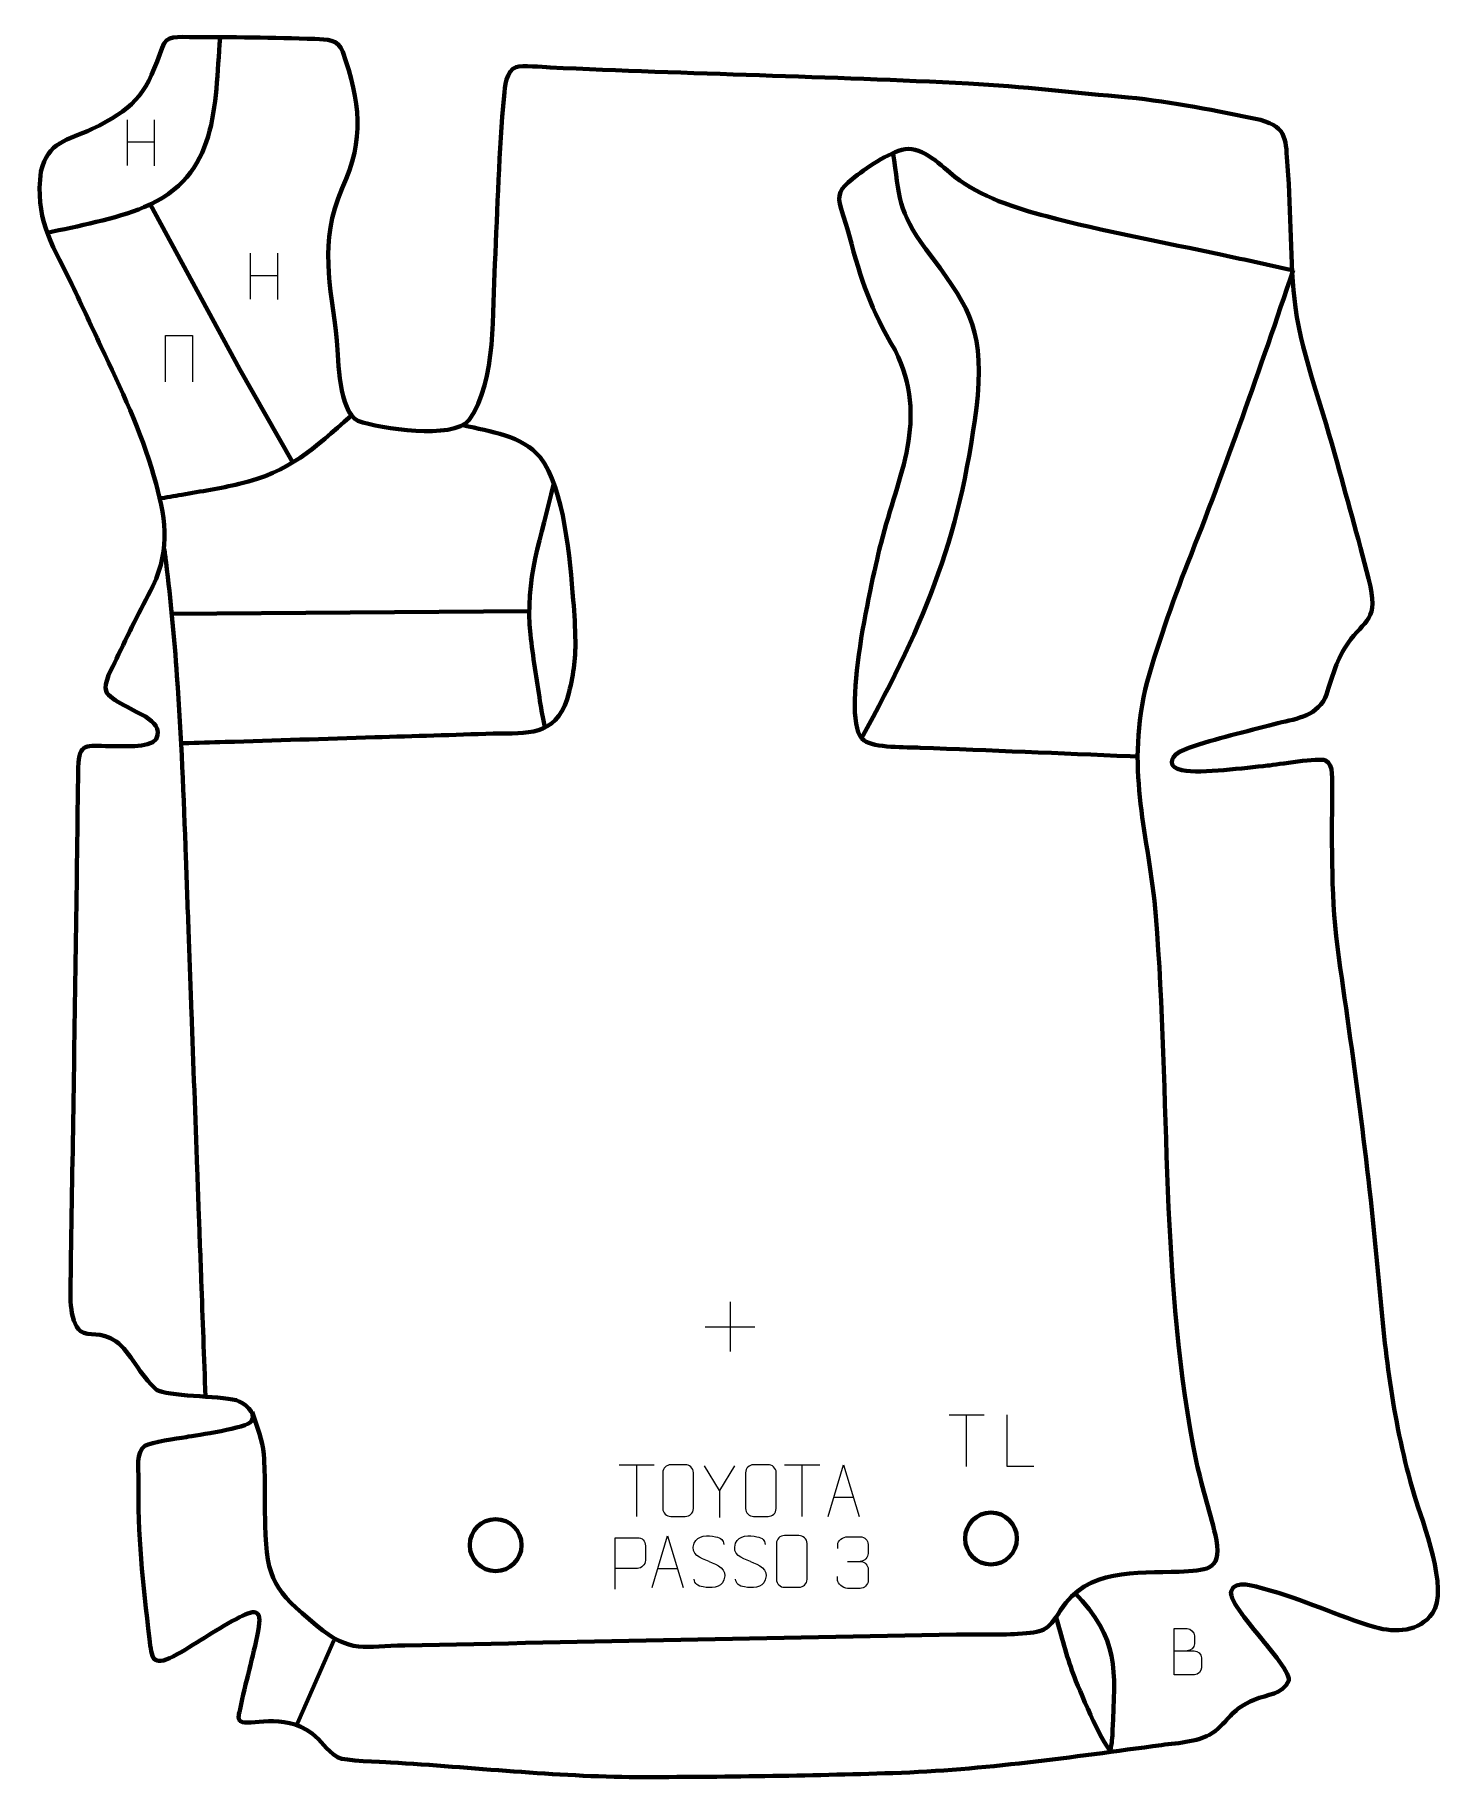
# Model space of a CAD drawing. Header units: millimetres. Extents: x 1153 to 1836, y 34 to 876.
import ezdxf

# ---------------------------------------------------------------- set-up
doc = ezdxf.new("R2010")
doc.units = ezdxf.units.MM
doc.header["$MEASUREMENT"] = 0
doc.layers.add('layer 2', color=7, linetype='Continuous')
doc.layers.add('layer 3', color=7, linetype='Continuous')

msp = doc.modelspace()

# ---------------------------------------------------------------- linework, layer by layer
at = {"layer": 'layer 2', "color": 142, "lineweight": 200}
for centre in [(1614.8861, 149.7388), (1375.4624, 146.5547)]:
    msp.add_ellipse(centre, major_axis=(12.5357, 0), ratio=0.99999202, dxfattribs=at)
at = {"layer": 'layer 2', "color": 142, "lineweight": 158}
for points, knots in [([(1242.2578, 875.036), (1239.5409, 841.6924), (1241.7383, 808.4559), (1205.4342, 793.1308), (1205.4342, 793.1308), (1191.9437, 787.436), (1173.1592, 783.968), (1158.6172, 780.7425)], [0, 0, 0, 0, 0.33333333, 0.33333333, 0.33333333, 0.33333333, 1, 1, 1, 1]), ([(1761.0148, 762.6412), (1749.543, 765.1383), (1738.0712, 767.6354), (1726.5994, 770.1324), (1726.5994, 770.1324), (1698.6612, 776.1744), (1669.3162, 781.3886), (1641.8118, 788.733), (1641.8118, 788.733), (1626.9863, 792.7248), (1609.5389, 798.1311), (1597.4616, 807.8205), (1597.4616, 807.8205), (1591.4212, 812.8566), (1581.8414, 822.5821), (1573.397, 821.1918), (1573.397, 821.1918), (1565.3783, 819.6458), (1554.1346, 811.8506), (1547.7542, 806.6878), (1547.7542, 806.6878), (1542.2259, 802.2147), (1540.164, 799.1577), (1542.4073, 792.4286), (1542.4073, 792.4286), (1543.9178, 787.8974), (1545.0588, 784.3543), (1546.3101, 779.7083), (1546.3101, 779.7083), (1552.4236, 757.011), (1556.5085, 744.5636), (1568.5225, 723.9825), (1568.5225, 723.9825), (1585.1896, 690.4008), (1570.2162, 664.0391), (1561.7479, 630.9223), (1561.7479, 630.9223), (1558.0386, 615.9963), (1541.1642, 544.2252), (1553.5262, 535.4006), (1553.5262, 535.4006), (1558.5509, 531.8138), (1574.0399, 532.1963), (1580.7433, 531.9347), (1580.7433, 531.9347), (1614.5562, 530.6151), (1648.3503, 529.2102), (1682.159, 527.7972), (1682.159, 527.7972), (1682.159, 527.7972), (1685.0314, 527.6772), (1685.0314, 527.6772)], [0, 0, 0, 0, 0.07142857, 0.07142857, 0.07142857, 0.07142857, 0.14285714, 0.14285714, 0.14285714, 0.14285714, 0.21428571, 0.21428571, 0.21428571, 0.21428571, 0.28571429, 0.28571429, 0.28571429, 0.28571429, 0.35714286, 0.35714286, 0.35714286, 0.35714286, 0.42857143, 0.42857143, 0.42857143, 0.42857143, 0.5, 0.5, 0.5, 0.5, 0.57142857, 0.57142857, 0.57142857, 0.57142857, 0.64285714, 0.64285714, 0.64285714, 0.64285714, 0.71428571, 0.71428571, 0.71428571, 0.71428571, 0.78571429, 0.78571429, 0.78571429, 0.78571429, 0.85714286, 0.85714286, 0.85714286, 0.85714286, 1, 1, 1, 1]), ([(1552.1412, 536.2568), (1583.7736, 593.4064), (1601.1581, 636.6773), (1608.5514, 702.2072), (1608.5514, 702.2072), (1611.1665, 736.2987), (1603.1135, 746.4644), (1583.4583, 772.9048), (1583.4583, 772.9048), (1569.7713, 791.3166), (1570.7297, 798.0424), (1567.4995, 819.706)], [0, 0, 0, 0, 0.25, 0.25, 0.25, 0.25, 0.5, 0.5, 0.5, 0.5, 1, 1, 1, 1]), ([(1208.493, 794.5619), (1208.493, 794.5619), (1251.818, 714.6453), (1251.818, 714.6453), (1251.818, 714.6453), (1251.818, 714.6453), (1276.9366, 670.5991), (1276.9366, 670.5991)], [0, 0, 0, 0, 0.33333333, 0.33333333, 0.33333333, 0.33333333, 1, 1, 1, 1]), ([(1761.0148, 762.6412), (1744.8016, 714.8823), (1728.6355, 668.2135), (1710.0718, 621.2705), (1710.0718, 621.2705), (1702.4819, 602.0774), (1694.7855, 579.9534), (1689.4328, 560.0482), (1689.4328, 560.0482), (1680.2182, 518.4482), (1691.0685, 490.9436), (1694.6222, 450.4986), (1694.6222, 450.4986), (1701.6572, 363.5956), (1696.5424, 271.8251), (1714.2502, 186.5164), (1714.2502, 186.5164), (1717.0484, 173.9153), (1721.3111, 161.4077), (1723.8993, 148.9529), (1723.8993, 148.9529), (1726.425, 133.5525), (1718.5516, 134.5966), (1705.9502, 133.6797), (1705.9502, 133.6797), (1684.9178, 132.9864), (1661.4365, 135.4835), (1648.5718, 115.0751), (1648.5718, 115.0751), (1642.0167, 104.6763), (1640.4672, 104.5692), (1627.8918, 103.6985), (1627.8918, 103.6985), (1618.4508, 103.0447), (1607.8283, 103.4339), (1598.1998, 103.2831), (1598.1998, 103.2831), (1509.324, 101.883), (1420.4827, 99.7615), (1331.617, 98.117), (1331.617, 98.117), (1312.0601, 97.7552), (1305.4017, 93.8519), (1288.8877, 107.7351), (1288.8877, 107.7351), (1268.5434, 124.8387), (1264.8171, 129.0152), (1264.0595, 156.2453), (1264.0595, 156.2453), (1264.0595, 156.2453), (1264.0215, 157.6131), (1264.0215, 157.6131), (1264.0215, 157.6131), (1263.7428, 168.6006), (1264.2037, 179.3826), (1263.3882, 190.3892), (1263.3882, 190.3892), (1262.7558, 197.5876), (1260.3157, 203.2705), (1258.0476, 209.9895), (1258.0476, 209.9895), (1258.0476, 209.9895), (1257.7294, 210.9321), (1257.7294, 210.9321)], [0, 0, 0, 0, 0.05882353, 0.05882353, 0.05882353, 0.05882353, 0.11764706, 0.11764706, 0.11764706, 0.11764706, 0.17647059, 0.17647059, 0.17647059, 0.17647059, 0.23529412, 0.23529412, 0.23529412, 0.23529412, 0.29411765, 0.29411765, 0.29411765, 0.29411765, 0.35294118, 0.35294118, 0.35294118, 0.35294118, 0.41176471, 0.41176471, 0.41176471, 0.41176471, 0.47058824, 0.47058824, 0.47058824, 0.47058824, 0.52941176, 0.52941176, 0.52941176, 0.52941176, 0.58823529, 0.58823529, 0.58823529, 0.58823529, 0.64705882, 0.64705882, 0.64705882, 0.64705882, 0.70588235, 0.70588235, 0.70588235, 0.70588235, 0.76470588, 0.76470588, 0.76470588, 0.76470588, 0.82352941, 0.82352941, 0.82352941, 0.82352941, 0.88235294, 0.88235294, 0.88235294, 0.88235294, 1, 1, 1, 1]), ([(1305.6426, 692.3651), (1287.2569, 676.3665), (1276.1083, 665.2116), (1251.4707, 659.3937), (1251.4707, 659.3937), (1242.3457, 657.239), (1233.0083, 655.7849), (1223.7698, 654.1901), (1223.7698, 654.1901), (1220.0224, 653.5407), (1216.2755, 652.8885), (1212.5281, 652.2391)], [0, 0, 0, 0, 0.25, 0.25, 0.25, 0.25, 0.5, 0.5, 0.5, 0.5, 1, 1, 1, 1]), ([(1360.0371, 687.6774), (1372.4998, 684.8482), (1388.4785, 682.7053), (1396.9351, 672.2957), (1396.9351, 672.2957), (1408.8115, 657.1683), (1411.3656, 622.4512), (1412.9996, 603.1802), (1412.9996, 603.1802), (1413.5633, 596.5317), (1413.9211, 589.878), (1414.0046, 583.2059), (1414.0046, 583.2059), (1414.0046, 583.2059), (1414.0166, 582.2465), (1414.0166, 582.2465), (1414.0166, 582.2465), (1413.984, 572.5515), (1412.5683, 564.7829), (1410.0798, 555.4368), (1410.0798, 555.4368), (1404.0548, 537.5272), (1390.481, 538.9009), (1375.1021, 538.7501), (1375.1021, 538.7501), (1375.1021, 538.7501), (1374.2113, 538.7249), (1374.2113, 538.7249), (1374.2113, 538.7249), (1355.1583, 538.132), (1336.1055, 537.5391), (1317.0525, 536.9463), (1317.0525, 536.9463), (1292.9188, 536.1952), (1268.785, 535.4442), (1244.6513, 534.6932), (1244.6513, 534.6932), (1237.9829, 534.4857), (1231.3143, 534.2782), (1224.6457, 534.0707), (1224.6457, 534.0707), (1224.6457, 534.0707), (1223.6931, 534.041), (1223.6931, 534.041)], [0, 0, 0, 0, 0.08333333, 0.08333333, 0.08333333, 0.08333333, 0.16666667, 0.16666667, 0.16666667, 0.16666667, 0.25, 0.25, 0.25, 0.25, 0.33333333, 0.33333333, 0.33333333, 0.33333333, 0.41666667, 0.41666667, 0.41666667, 0.41666667, 0.5, 0.5, 0.5, 0.5, 0.58333333, 0.58333333, 0.58333333, 0.58333333, 0.66666667, 0.66666667, 0.66666667, 0.66666667, 0.75, 0.75, 0.75, 0.75, 0.83333333, 0.83333333, 0.83333333, 0.83333333, 1, 1, 1, 1]), ([(1403.5039, 659.1036), (1397.5996, 634.1723), (1389.4221, 612.878), (1392.2891, 586.6704), (1392.2891, 586.6704), (1393.4445, 576.1084), (1395.2856, 564.9249), (1396.8823, 554.3645), (1396.8823, 554.3645), (1397.5092, 550.2172), (1398.3463, 546.1121), (1399.1699, 542.0008)], [0, 0, 0, 0, 0.25, 0.25, 0.25, 0.25, 0.5, 0.5, 0.5, 0.5, 1, 1, 1, 1]), ([(1235.1968, 218.3619), (1234.5133, 237.1182), (1233.8298, 255.8747), (1233.1463, 274.631), (1233.1463, 274.631), (1232.9146, 280.9891), (1232.6829, 287.3472), (1232.4512, 293.7052), (1232.4512, 293.7052), (1232.2659, 298.7917), (1232.0805, 303.8782), (1231.8951, 308.9646), (1231.8951, 308.9646), (1231.6635, 315.3228), (1231.4317, 321.6809), (1231.2001, 328.039), (1231.2001, 328.039), (1230.2733, 353.4713), (1229.3465, 378.9037), (1228.4198, 404.336), (1228.4198, 404.336), (1228.1996, 410.3762), (1227.9795, 416.4163), (1227.7594, 422.4565), (1227.7594, 422.4565), (1227.5393, 428.4967), (1227.3191, 434.5369), (1227.099, 440.5771), (1227.099, 440.5771), (1226.6357, 453.2933), (1226.1723, 466.0095), (1225.7089, 478.7256), (1225.7089, 478.7256), (1224.6413, 508.2885), (1223.553, 537.0852), (1221.4112, 566.6242), (1221.4112, 566.6242), (1220.054, 585.3429), (1218.4678, 602.8688), (1216.1246, 621.5095), (1216.1246, 621.5095), (1215.848, 623.7094), (1215.5716, 625.9093), (1215.2951, 628.1092)], [0, 0, 0, 0, 0.08333333, 0.08333333, 0.08333333, 0.08333333, 0.16666667, 0.16666667, 0.16666667, 0.16666667, 0.25, 0.25, 0.25, 0.25, 0.33333333, 0.33333333, 0.33333333, 0.33333333, 0.41666667, 0.41666667, 0.41666667, 0.41666667, 0.5, 0.5, 0.5, 0.5, 0.58333333, 0.58333333, 0.58333333, 0.58333333, 0.66666667, 0.66666667, 0.66666667, 0.66666667, 0.75, 0.75, 0.75, 0.75, 0.83333333, 0.83333333, 0.83333333, 0.83333333, 1, 1, 1, 1]), ([(1655.1937, 123.8109), (1677.2135, 101.0359), (1674.9265, 86.644), (1673.7276, 57.063), (1673.7276, 57.063), (1673.5859, 53.5656), (1673.3712, 50.7639), (1672.6058, 47.3267), (1672.6058, 47.3267), (1668.3711, 51.096), (1657.2189, 77.2096), (1654.6489, 84.3493), (1654.6489, 84.3493), (1651.4155, 93.3321), (1648.834, 102.3831), (1646.4674, 111.6253)], [0, 0, 0, 0, 0.2, 0.2, 0.2, 0.2, 0.4, 0.4, 0.4, 0.4, 0.6, 0.6, 0.6, 0.6, 1, 1, 1, 1])]:
    msp.add_open_spline(points, degree=3, knots=knots, dxfattribs=at)
for points in [[(1219.248, 596.6571), (1219.248, 596.6571), (1391.0327, 597.8982), (1391.0327, 597.8982)], [(1297.2819, 100.4803), (1297.2819, 100.4803), (1279.2527, 59.4138), (1279.2527, 59.4138)]]:
    msp.add_open_spline(points, degree=3, dxfattribs=at)
at = {"layer": 'layer 3', "color": 242, "lineweight": 158}
msp.add_open_spline([(1604.0812, 852.9354), (1629.8721, 851.5327), (1655.5443, 848.3724), (1681.2846, 846.2175), (1681.2846, 846.2175), (1702.7092, 844.0658), (1724.0503, 839.7534), (1745.1232, 835.3905), (1745.1232, 835.3905), (1758.7126, 831.4791), (1757.1747, 825.3868), (1758.324, 812.8977), (1758.324, 812.8977), (1760.1295, 790.3717), (1759.3076, 766.887), (1762.0526, 744.6596), (1762.0526, 744.6596), (1765.8582, 719.5622), (1775.7046, 694.4084), (1782.2904, 669.7194), (1782.2904, 669.7194), (1787.6009, 649.8563), (1793.4835, 629.8323), (1798.3231, 609.8868), (1798.3231, 609.8868), (1802.1387, 592.0792), (1794.1076, 593.3113), (1785.7921, 579.9086), (1785.7921, 579.9086), (1780.4296, 570.8066), (1779.9404, 565.2036), (1776.4346, 556.0111), (1776.4346, 556.0111), (1771.4373, 546.4281), (1761.481, 545.8744), (1751.8439, 543.315), (1751.8439, 543.315), (1738.5352, 539.7804), (1723.3308, 536.3699), (1710.5105, 531.7986), (1710.5105, 531.7986), (1708.9877, 531.2556), (1707.4878, 530.6945), (1706.0693, 529.9139), (1706.0693, 529.9139), (1700.6722, 526.7337), (1701.0575, 522.3241), (1707.1612, 521.021), (1707.1612, 521.021), (1717.3444, 519.2943), (1737.5049, 522.248), (1748.6188, 523.2735), (1748.6188, 523.2735), (1753.4325, 523.7897), (1773.5537, 527.1668), (1776.6458, 525.7819), (1776.6458, 525.7819), (1780.8035, 523.9199), (1779.7326, 515.6407), (1779.7631, 511.5743), (1779.7631, 511.5743), (1779.853, 483.3675), (1779.0387, 458.7051), (1783.0765, 430.4767), (1783.0765, 430.4767), (1790.5828, 378.1142), (1797.7671, 326.9242), (1802.3896, 274.1657), (1802.3896, 274.1657), (1805.7411, 237.2454), (1809.0953, 206.1931), (1819.6465, 170.3236), (1819.6465, 170.3236), (1823.5445, 157.8949), (1836.396, 124.7872), (1828.3592, 113.6934), (1828.3592, 113.6934), (1821.7687, 104.5959), (1810.5718, 104.0858), (1800.6214, 106.892), (1800.6214, 106.892), (1782.3128, 112.2013), (1765.5081, 120.5597), (1746.9738, 125.4823), (1746.9738, 125.4823), (1743.0986, 126.5115), (1732.5589, 130.0978), (1730.9817, 124.2091), (1730.9817, 124.2091), (1729.8078, 119.8259), (1741.3789, 106.732), (1744.5353, 102.6966), (1744.5353, 102.6966), (1747.5065, 98.9599), (1759.3881, 85.2389), (1758.9721, 81.1662), (1758.9721, 81.1662), (1755.6651, 73.9914), (1748.6261, 74.6267), (1742.1865, 71.8445), (1742.1865, 71.8445), (1731.0214, 67.0205), (1731.3053, 63.4001), (1723.2654, 56.6879), (1723.2654, 56.6879), (1716.4579, 51.3927), (1705.7455, 51.0346), (1697.2852, 49.9181), (1697.2852, 49.9181), (1653.4409, 44.0415), (1611.8234, 37.9203), (1567.4324, 36.3979), (1567.4324, 36.3979), (1526.3561, 35.0356), (1484.8874, 34.4981), (1443.7842, 34.4111), (1443.7842, 34.4111), (1404.353, 34.6601), (1364.1729, 39.1472), (1324.7035, 41.5545), (1324.7035, 41.5545), (1320.1841, 41.7884), (1302.2207, 42.2778), (1299.3204, 43.8535), (1299.3204, 43.8535), (1292.7773, 48.084), (1291.6762, 51.7374), (1286.74, 55.5421), (1286.74, 55.5421), (1272.3001, 66.1375), (1256.4487, 58.6943), (1252.0847, 61.4517), (1252.0847, 61.4517), (1250.3925, 62.521), (1251.6138, 65.7368), (1251.9278, 67.3025), (1251.9278, 67.3025), (1254.5166, 79.9269), (1258.206, 92.4538), (1260.6797, 104.967), (1260.6797, 104.967), (1262.7772, 116.796), (1258.8115, 115.3838), (1249.9582, 110.8382), (1249.9582, 110.8382), (1239.4294, 105.2564), (1229.9343, 98.3998), (1219.627, 92.7105), (1219.627, 92.7105), (1209.3654, 87.6657), (1209.2525, 91.8578), (1208.1297, 101.3317), (1208.1297, 101.3317), (1204.9501, 127.9795), (1202.3861, 151.6318), (1202.7781, 178.6123), (1202.7781, 178.6123), (1202.7739, 183.0071), (1201.6037, 191.8216), (1205.9439, 194.4565), (1205.9439, 194.4565), (1209.2436, 196.4597), (1221.1973, 197.9296), (1225.8081, 198.7719), (1225.8081, 198.7719), (1231.0317, 199.6488), (1255.1506, 203.0526), (1257.4744, 206.4427), (1257.4744, 206.4427), (1260.2719, 210.5241), (1253.6417, 215.5073), (1250.0405, 216.6289), (1250.0405, 216.6289), (1241.2785, 218.7277), (1216.6897, 218.3849), (1211.4907, 221.6457), (1211.4907, 221.6457), (1203.7191, 228.4571), (1198.7651, 239.9557), (1192.0435, 244.9358), (1192.0435, 244.9358), (1184.359, 250.2554), (1179.0938, 247.0939), (1174.7896, 249.9748), (1174.7896, 249.9748), (1168.8161, 254.7073), (1169.985, 269.4627), (1170.0377, 276.6036), (1170.0377, 276.6036), (1170.2486, 303.4182), (1170.9686, 330.3663), (1171.3446, 357.21), (1171.3446, 357.21), (1172.1175, 412.2807), (1173.0551, 467.3496), (1173.6316, 522.4228), (1173.6316, 522.4228), (1174.2108, 534.8336), (1177.4418, 532.7346), (1188.9301, 532.728), (1188.9301, 532.728), (1194.1033, 532.6889), (1208.1851, 531.6116), (1211.3339, 536.1289), (1211.3339, 536.1289), (1213.8252, 541.3438), (1210.28, 544.179), (1206.1302, 546.9316), (1206.1302, 546.9316), (1202.1141, 549.4605), (1188.7087, 555.0938), (1187.2677, 558.9268), (1187.2677, 558.9268), (1185.6569, 563.2112), (1190.2157, 570.7171), (1192.1318, 574.8119), (1192.1318, 574.8119), (1197.7707, 586.8057), (1203.6262, 598.2985), (1209.8126, 610.0109), (1209.8126, 610.0109), (1218.5276, 628.9729), (1215.7464, 643.737), (1210.2935, 663.088), (1210.2935, 663.088), (1203.9729, 685.1992), (1194.3928, 705.2167), (1184.6531, 725.8913), (1184.6531, 725.8913), (1179.6232, 736.5685), (1174.7545, 747.1477), (1169.6343, 757.807), (1169.6343, 757.807), (1160.2197, 776.7142), (1152.7031, 788.1089), (1155.6497, 810.3921), (1155.6497, 810.3921), (1158.951, 824.7994), (1168.4343, 825.3872), (1180.4518, 830.9477), (1180.4518, 830.9477), (1199.5038, 840.3398), (1206.1739, 846.8487), (1213.0539, 867.1483), (1213.0539, 867.1483), (1216.2039, 876.4428), (1217.951, 875.3405), (1227.5342, 875.3954), (1227.5342, 875.3954), (1247.5129, 875.4356), (1268.108, 875.106), (1288.0773, 874.4505), (1288.0773, 874.4505), (1293.8805, 874.2759), (1299.3538, 874.4164), (1301.6598, 868.1869), (1301.6598, 868.1869), (1309.7166, 844.0165), (1312.4427, 826.2276), (1301.274, 802.424), (1301.274, 802.424), (1289.7352, 775.2977), (1295.8292, 756.2287), (1298.701, 728.4934), (1298.701, 728.4934), (1299.539, 718.8855), (1299.5415, 694.956), (1308.856, 689.8532), (1308.856, 689.8532), (1319.9378, 686.2076), (1354.4117, 680.5926), (1362.7059, 690.3063), (1362.7059, 690.3063), (1375.8685, 709.5213), (1373.8959, 742.9426), (1375.0669, 765.7885), (1375.0669, 765.7885), (1376.4265, 792.5785), (1377.061, 820.3011), (1379.5168, 846.934), (1379.5168, 846.934), (1379.9025, 851.1162), (1380.5805, 859.2662), (1385.3005, 860.8378), (1385.3005, 860.8378), (1388.4381, 861.8825), (1397.8771, 860.8663), (1401.7932, 860.6843), (1401.7932, 860.6843), (1469.2024, 857.5507), (1536.6811, 856.354), (1604.0812, 852.9354)], degree=3, knots=[0, 0, 0, 0, 0.01351351, 0.01351351, 0.01351351, 0.01351351, 0.02702703, 0.02702703, 0.02702703, 0.02702703, 0.04054054, 0.04054054, 0.04054054, 0.04054054, 0.05405405, 0.05405405, 0.05405405, 0.05405405, 0.06756757, 0.06756757, 0.06756757, 0.06756757, 0.08108108, 0.08108108, 0.08108108, 0.08108108, 0.09459459, 0.09459459, 0.09459459, 0.09459459, 0.10810811, 0.10810811, 0.10810811, 0.10810811, 0.12162162, 0.12162162, 0.12162162, 0.12162162, 0.13513514, 0.13513514, 0.13513514, 0.13513514, 0.14864865, 0.14864865, 0.14864865, 0.14864865, 0.16216216, 0.16216216, 0.16216216, 0.16216216, 0.17567568, 0.17567568, 0.17567568, 0.17567568, 0.18918919, 0.18918919, 0.18918919, 0.18918919, 0.2027027, 0.2027027, 0.2027027, 0.2027027, 0.21621622, 0.21621622, 0.21621622, 0.21621622, 0.22972973, 0.22972973, 0.22972973, 0.22972973, 0.24324324, 0.24324324, 0.24324324, 0.24324324, 0.25675676, 0.25675676, 0.25675676, 0.25675676, 0.27027027, 0.27027027, 0.27027027, 0.27027027, 0.28378378, 0.28378378, 0.28378378, 0.28378378, 0.2972973, 0.2972973, 0.2972973, 0.2972973, 0.31081081, 0.31081081, 0.31081081, 0.31081081, 0.32432432, 0.32432432, 0.32432432, 0.32432432, 0.33783784, 0.33783784, 0.33783784, 0.33783784, 0.35135135, 0.35135135, 0.35135135, 0.35135135, 0.36486486, 0.36486486, 0.36486486, 0.36486486, 0.37837838, 0.37837838, 0.37837838, 0.37837838, 0.39189189, 0.39189189, 0.39189189, 0.39189189, 0.40540541, 0.40540541, 0.40540541, 0.40540541, 0.41891892, 0.41891892, 0.41891892, 0.41891892, 0.43243243, 0.43243243, 0.43243243, 0.43243243, 0.44594595, 0.44594595, 0.44594595, 0.44594595, 0.45945946, 0.45945946, 0.45945946, 0.45945946, 0.47297297, 0.47297297, 0.47297297, 0.47297297, 0.48648649, 0.48648649, 0.48648649, 0.48648649, 0.5, 0.5, 0.5, 0.5, 0.51351351, 0.51351351, 0.51351351, 0.51351351, 0.52702703, 0.52702703, 0.52702703, 0.52702703, 0.54054054, 0.54054054, 0.54054054, 0.54054054, 0.55405405, 0.55405405, 0.55405405, 0.55405405, 0.56756757, 0.56756757, 0.56756757, 0.56756757, 0.58108108, 0.58108108, 0.58108108, 0.58108108, 0.59459459, 0.59459459, 0.59459459, 0.59459459, 0.60810811, 0.60810811, 0.60810811, 0.60810811, 0.62162162, 0.62162162, 0.62162162, 0.62162162, 0.63513514, 0.63513514, 0.63513514, 0.63513514, 0.64864865, 0.64864865, 0.64864865, 0.64864865, 0.66216216, 0.66216216, 0.66216216, 0.66216216, 0.67567568, 0.67567568, 0.67567568, 0.67567568, 0.68918919, 0.68918919, 0.68918919, 0.68918919, 0.7027027, 0.7027027, 0.7027027, 0.7027027, 0.71621622, 0.71621622, 0.71621622, 0.71621622, 0.72972973, 0.72972973, 0.72972973, 0.72972973, 0.74324324, 0.74324324, 0.74324324, 0.74324324, 0.75675676, 0.75675676, 0.75675676, 0.75675676, 0.77027027, 0.77027027, 0.77027027, 0.77027027, 0.78378378, 0.78378378, 0.78378378, 0.78378378, 0.7972973, 0.7972973, 0.7972973, 0.7972973, 0.81081081, 0.81081081, 0.81081081, 0.81081081, 0.82432432, 0.82432432, 0.82432432, 0.82432432, 0.83783784, 0.83783784, 0.83783784, 0.83783784, 0.85135135, 0.85135135, 0.85135135, 0.85135135, 0.86486486, 0.86486486, 0.86486486, 0.86486486, 0.87837838, 0.87837838, 0.87837838, 0.87837838, 0.89189189, 0.89189189, 0.89189189, 0.89189189, 0.90540541, 0.90540541, 0.90540541, 0.90540541, 0.91891892, 0.91891892, 0.91891892, 0.91891892, 0.93243243, 0.93243243, 0.93243243, 0.93243243, 0.94594595, 0.94594595, 0.94594595, 0.94594595, 0.95945946, 0.95945946, 0.95945946, 0.95945946, 0.97297297, 0.97297297, 0.97297297, 0.97297297, 1, 1, 1, 1], dxfattribs=at)
at = {"layer": 'layer 3', "color": 250, "lineweight": 9}
for points in [[(1197.2944, 835.4183), (1197.2944, 835.4183), (1197.2944, 813.2256), (1197.2944, 813.2256)], [(1210.4101, 835.4183), (1210.4101, 835.4183), (1210.4101, 813.068), (1210.4101, 813.068)], [(1197.3119, 824.7759), (1197.3119, 824.7759), (1210.4101, 824.7759), (1210.4101, 824.7759)], [(1256.826, 770.8598), (1256.826, 770.8598), (1256.826, 748.6671), (1256.826, 748.6671)], [(1269.9417, 770.8598), (1269.9417, 770.8598), (1269.9417, 748.5095), (1269.9417, 748.5095)], [(1256.8435, 760.2174), (1256.8435, 760.2174), (1269.9417, 760.2174), (1269.9417, 760.2174)], [(1488.8096, 264.0702), (1488.8096, 264.0702), (1488.8096, 240.0923), (1488.8096, 240.0923)], [(1476.8207, 252.0812), (1476.8207, 252.0812), (1500.7986, 252.0812), (1500.7986, 252.0812)], [(1594.616, 209.5012), (1594.616, 209.5012), (1611.6032, 209.5012), (1611.6032, 209.5012)], [(1603.1098, 184.5712), (1603.1098, 184.5712), (1603.1098, 209.5247), (1603.1098, 209.5247)], [(1435.1739, 185.3728), (1435.1739, 185.3728), (1452.1611, 185.3728), (1452.1611, 185.3728)], [(1443.6677, 160.4428), (1443.6677, 160.4428), (1443.6677, 185.3963), (1443.6677, 185.3963)], [(1515.1739, 185.3728), (1515.1739, 185.3728), (1532.1611, 185.3728), (1532.1611, 185.3728)], [(1523.6677, 160.4428), (1523.6677, 160.4428), (1523.6677, 185.3963), (1523.6677, 185.3963)], [(1483.6675, 172.9195), (1483.6675, 172.9195), (1476.3466, 184.8182), (1476.3466, 184.8182)], [(1538.9197, 169.6922), (1538.9197, 169.6922), (1548.4154, 169.6922), (1548.4154, 169.6922)], [(1453.85, 135.2757), (1453.85, 135.2757), (1463.3457, 135.2757), (1463.3457, 135.2757)], [(1545.5052, 138.6769), (1545.5052, 138.6769), (1551.7016, 138.6769), (1551.7016, 138.6769)]]:
    msp.add_open_spline(points, degree=3, dxfattribs=at)
for points, knots in [([(1215.8137, 708.8221), (1215.8137, 708.8221), (1215.8137, 731.1724), (1215.8137, 731.1724), (1215.8137, 731.1724), (1215.8137, 731.1724), (1228.932, 731.1724), (1228.932, 731.1724), (1228.932, 731.1724), (1228.932, 731.1724), (1228.932, 708.8221), (1228.932, 708.8221)], [0, 0, 0, 0, 0.25, 0.25, 0.25, 0.25, 0.5, 0.5, 0.5, 0.5, 1, 1, 1, 1]), ([(1635.6056, 184.5711), (1635.6056, 184.5711), (1622.6565, 184.5711), (1622.6565, 184.5711), (1622.6565, 184.5711), (1622.6565, 184.5711), (1622.6565, 209.5247), (1622.6565, 209.5247)], [0, 0, 0, 0, 0.33333333, 0.33333333, 0.33333333, 0.33333333, 1, 1, 1, 1]), ([(1460.1479, 185.396), (1462.4736, 185.396), (1464.7997, 185.396), (1467.1258, 185.396), (1467.1258, 185.396), (1469.0724, 185.4316), (1471.0638, 183.94), (1471.0905, 181.5024), (1471.0905, 181.5024), (1471.0901, 175.7555), (1471.0901, 170.0082), (1471.0905, 164.2605), (1471.0905, 164.2605), (1470.9507, 161.9371), (1469.2735, 160.4575), (1467.1258, 160.4467), (1467.1258, 160.4467), (1464.7939, 160.4471), (1462.462, 160.4471), (1460.1305, 160.4467), (1460.1305, 160.4467), (1458.2055, 160.3413), (1456.2334, 162.2258), (1456.2446, 164.2431), (1456.2446, 164.2431), (1456.2449, 170.0132), (1456.2449, 175.7829), (1456.2446, 181.5522), (1456.2446, 181.5522), (1456.2488, 183.6903), (1457.9955, 185.4095), (1460.1479, 185.396)], [0, 0, 0, 0, 0.11111111, 0.11111111, 0.11111111, 0.11111111, 0.22222222, 0.22222222, 0.22222222, 0.22222222, 0.33333333, 0.33333333, 0.33333333, 0.33333333, 0.44444444, 0.44444444, 0.44444444, 0.44444444, 0.55555556, 0.55555556, 0.55555556, 0.55555556, 0.66666667, 0.66666667, 0.66666667, 0.66666667, 0.77777778, 0.77777778, 0.77777778, 0.77777778, 1, 1, 1, 1]), ([(1500.1479, 185.396), (1502.4736, 185.396), (1504.7997, 185.396), (1507.1258, 185.396), (1507.1258, 185.396), (1509.0724, 185.4316), (1511.0638, 183.94), (1511.0905, 181.5024), (1511.0905, 181.5024), (1511.0901, 175.7555), (1511.0901, 170.0082), (1511.0905, 164.2605), (1511.0905, 164.2605), (1510.9507, 161.9371), (1509.2735, 160.4575), (1507.1258, 160.4467), (1507.1258, 160.4467), (1504.7939, 160.4471), (1502.462, 160.4471), (1500.1305, 160.4467), (1500.1305, 160.4467), (1498.2055, 160.3413), (1496.2334, 162.2258), (1496.2446, 164.2431), (1496.2446, 164.2431), (1496.2449, 170.0132), (1496.2449, 175.7829), (1496.2446, 181.5522), (1496.2446, 181.5522), (1496.2488, 183.6903), (1497.9955, 185.4095), (1500.1479, 185.396)], [0, 0, 0, 0, 0.11111111, 0.11111111, 0.11111111, 0.11111111, 0.22222222, 0.22222222, 0.22222222, 0.22222222, 0.33333333, 0.33333333, 0.33333333, 0.33333333, 0.44444444, 0.44444444, 0.44444444, 0.44444444, 0.55555556, 0.55555556, 0.55555556, 0.55555556, 0.66666667, 0.66666667, 0.66666667, 0.66666667, 0.77777778, 0.77777778, 0.77777778, 0.77777778, 1, 1, 1, 1]), ([(1536.1971, 160.4428), (1536.1971, 160.4428), (1543.5681, 185.3963), (1543.5681, 185.3963), (1543.5681, 185.3963), (1543.5681, 185.3963), (1551.138, 160.4428), (1551.138, 160.4428)], [0, 0, 0, 0, 0.33333333, 0.33333333, 0.33333333, 0.33333333, 1, 1, 1, 1]), ([(1490.9899, 184.8182), (1490.9899, 184.8182), (1483.6675, 172.9195), (1483.6675, 172.9195), (1483.6675, 172.9195), (1483.6675, 172.9195), (1483.6682, 159.8646), (1483.6682, 159.8646)], [0, 0, 0, 0, 0.33333333, 0.33333333, 0.33333333, 0.33333333, 1, 1, 1, 1]), ([(1478.6034, 138.6769), (1474.3551, 140.1473), (1469.447, 141.9431), (1471.4521, 147.4634), (1471.4521, 147.4634), (1472.9556, 151.6033), (1478.1692, 151.2148), (1481.7728, 150.6137), (1481.7728, 150.6137), (1484.6334, 150.1365), (1485.4981, 148.9233), (1485.8087, 146.8392)], [0, 0, 0, 0, 0.25, 0.25, 0.25, 0.25, 0.5, 0.5, 0.5, 0.5, 1, 1, 1, 1]), ([(1498.6034, 138.6769), (1494.3551, 140.1473), (1489.447, 141.9431), (1491.4521, 147.4634), (1491.4521, 147.4634), (1492.9556, 151.6033), (1498.1692, 151.2148), (1501.7728, 150.6137), (1501.7728, 150.6137), (1504.6334, 150.1365), (1505.4981, 148.9233), (1505.8087, 146.8392)], [0, 0, 0, 0, 0.25, 0.25, 0.25, 0.25, 0.5, 0.5, 0.5, 0.5, 1, 1, 1, 1]), ([(1433.18, 125.1836), (1433.18, 125.1836), (1433.18, 150.1372), (1433.18, 150.1372), (1433.18, 150.1372), (1436.775, 150.1372), (1440.3703, 150.1372), (1443.9657, 150.1372), (1443.9657, 150.1372), (1446.2909, 150.0993), (1447.8483, 148.6092), (1447.8441, 146.2431), (1447.8441, 146.2431), (1447.8437, 144.2074), (1447.8437, 141.1481), (1447.8441, 139.1121), (1447.8441, 139.1121), (1447.8376, 137.2367), (1446.0254, 135.2948), (1444.0158, 135.2757), (1444.0158, 135.2757), (1444.0158, 135.2757), (1433.18, 135.2757), (1433.18, 135.2757)], [0, 0, 0, 0, 0.14285714, 0.14285714, 0.14285714, 0.14285714, 0.28571429, 0.28571429, 0.28571429, 0.28571429, 0.42857143, 0.42857143, 0.42857143, 0.42857143, 0.57142857, 0.57142857, 0.57142857, 0.57142857, 0.71428571, 0.71428571, 0.71428571, 0.71428571, 1, 1, 1, 1]), ([(1451.1274, 126.0263), (1451.1274, 126.0263), (1458.4984, 150.9798), (1458.4984, 150.9798), (1458.4984, 150.9798), (1458.4984, 150.9798), (1466.0683, 126.0263), (1466.0683, 126.0263)], [0, 0, 0, 0, 0.33333333, 0.33333333, 0.33333333, 0.33333333, 1, 1, 1, 1]), ([(1515.0838, 151.1534), (1517.4095, 151.1534), (1519.7356, 151.1534), (1522.0617, 151.1534), (1522.0617, 151.1534), (1524.0083, 151.189), (1525.9997, 149.6974), (1526.0264, 147.2598), (1526.0264, 147.2598), (1526.026, 141.5129), (1526.026, 135.7656), (1526.0264, 130.0179), (1526.0264, 130.0179), (1525.8866, 127.6945), (1524.2094, 126.2149), (1522.0617, 126.2041), (1522.0617, 126.2041), (1519.7298, 126.2045), (1517.3979, 126.2045), (1515.0664, 126.2041), (1515.0664, 126.2041), (1513.1414, 126.0987), (1511.1693, 127.9832), (1511.1805, 130.0005), (1511.1805, 130.0005), (1511.1808, 135.7706), (1511.1808, 141.5403), (1511.1805, 147.3096), (1511.1805, 147.3096), (1511.1847, 149.4477), (1512.9314, 151.1669), (1515.0838, 151.1534)], [0, 0, 0, 0, 0.11111111, 0.11111111, 0.11111111, 0.11111111, 0.22222222, 0.22222222, 0.22222222, 0.22222222, 0.33333333, 0.33333333, 0.33333333, 0.33333333, 0.44444444, 0.44444444, 0.44444444, 0.44444444, 0.55555556, 0.55555556, 0.55555556, 0.55555556, 0.66666667, 0.66666667, 0.66666667, 0.66666667, 0.77777778, 0.77777778, 0.77777778, 0.77777778, 1, 1, 1, 1]), ([(1540.7955, 144.9221), (1540.7955, 144.9221), (1540.7955, 146.7793), (1540.7955, 146.7793), (1540.7955, 146.7793), (1540.7812, 148.5212), (1543.4457, 150.6393), (1545.5048, 150.6166), (1545.5048, 150.6166), (1547.5689, 150.6166), (1549.6329, 150.6166), (1551.6966, 150.6166), (1551.6966, 150.6166), (1553.8911, 150.6254), (1555.4894, 148.7786), (1555.5338, 146.8665), (1555.5338, 146.8665), (1555.5334, 145.4314), (1555.5334, 143.9963), (1555.5338, 142.5608), (1555.5338, 142.5608), (1555.4852, 140.9073), (1553.8826, 138.6773), (1551.6843, 138.6873), (1551.6843, 138.6873), (1553.888, 138.6761), (1555.496, 136.8729), (1555.55, 134.8134), (1555.55, 134.8134), (1555.5496, 133.0287), (1555.5496, 131.244), (1555.55, 129.4589), (1555.55, 129.4589), (1555.5601, 127.3975), (1553.5052, 125.6344), (1551.6843, 125.6425), (1551.6843, 125.6425), (1549.619, 125.6428), (1547.5538, 125.6428), (1545.4882, 125.6425), (1545.4882, 125.6425), (1543.3196, 125.654), (1540.7886, 128.0542), (1540.77, 129.516), (1540.77, 129.516), (1540.77, 129.516), (1540.77, 131.4246), (1540.77, 131.4246)], [0, 0, 0, 0, 0.07692308, 0.07692308, 0.07692308, 0.07692308, 0.15384615, 0.15384615, 0.15384615, 0.15384615, 0.23076923, 0.23076923, 0.23076923, 0.23076923, 0.30769231, 0.30769231, 0.30769231, 0.30769231, 0.38461538, 0.38461538, 0.38461538, 0.38461538, 0.46153846, 0.46153846, 0.46153846, 0.46153846, 0.53846154, 0.53846154, 0.53846154, 0.53846154, 0.61538462, 0.61538462, 0.61538462, 0.61538462, 0.69230769, 0.69230769, 0.69230769, 0.69230769, 0.76923077, 0.76923077, 0.76923077, 0.76923077, 0.84615385, 0.84615385, 0.84615385, 0.84615385, 1, 1, 1, 1]), ([(1478.6034, 138.6768), (1482.622, 137.0301), (1487.6515, 135.1418), (1485.8175, 129.7815), (1485.8175, 129.7815), (1484.3577, 125.5151), (1479.4469, 125.7718), (1475.7208, 126.3265), (1475.7208, 126.3265), (1472.9708, 126.7363), (1471.7499, 127.9498), (1471.3719, 130.062)], [0, 0, 0, 0, 0.25, 0.25, 0.25, 0.25, 0.5, 0.5, 0.5, 0.5, 1, 1, 1, 1]), ([(1498.6034, 138.6768), (1502.622, 137.0301), (1507.6515, 135.1418), (1505.8175, 129.7815), (1505.8175, 129.7815), (1504.3577, 125.5151), (1499.4469, 125.7718), (1495.7208, 126.3265), (1495.7208, 126.3265), (1492.9708, 126.7363), (1491.7499, 127.9498), (1491.3719, 130.062)], [0, 0, 0, 0, 0.25, 0.25, 0.25, 0.25, 0.5, 0.5, 0.5, 0.5, 1, 1, 1, 1]), ([(1703.3982, 95.448), (1706.6572, 95.4484), (1709.9166, 95.4484), (1713.1763, 95.448), (1713.1763, 95.448), (1714.9456, 95.4325), (1716.6685, 93.8775), (1716.6685, 92.0417), (1716.6685, 92.0417), (1716.6682, 91.0309), (1716.6682, 88.2996), (1716.6685, 87.2885), (1716.6685, 87.2885), (1716.6844, 85.6244), (1715.3031, 83.8206), (1713.2237, 83.8358), (1713.2237, 83.8358), (1709.9637, 83.8361), (1706.704, 83.8361), (1703.4447, 83.8358), (1703.4447, 83.8358), (1703.4447, 91.2862), (1703.4447, 98.7363), (1703.4447, 106.1861), (1703.4447, 106.1861), (1705.5708, 106.1861), (1707.6972, 106.1861), (1709.8237, 106.1861), (1709.8237, 106.1861), (1711.3292, 106.2019), (1713.2072, 104.4907), (1713.2231, 102.733), (1713.2231, 102.733), (1713.2227, 100.8824), (1713.2227, 100.7517), (1713.2231, 98.9008), (1713.2231, 98.9008), (1713.2385, 97.0502), (1711.5776, 95.4325), (1709.7772, 95.448)], [0, 0, 0, 0, 0.09090909, 0.09090909, 0.09090909, 0.09090909, 0.18181818, 0.18181818, 0.18181818, 0.18181818, 0.27272727, 0.27272727, 0.27272727, 0.27272727, 0.36363636, 0.36363636, 0.36363636, 0.36363636, 0.45454545, 0.45454545, 0.45454545, 0.45454545, 0.54545455, 0.54545455, 0.54545455, 0.54545455, 0.63636364, 0.63636364, 0.63636364, 0.63636364, 0.72727273, 0.72727273, 0.72727273, 0.72727273, 0.81818182, 0.81818182, 0.81818182, 0.81818182, 1, 1, 1, 1])]:
    msp.add_open_spline(points, degree=3, knots=knots, dxfattribs=at)

doc.saveas('drawing.dxf')
